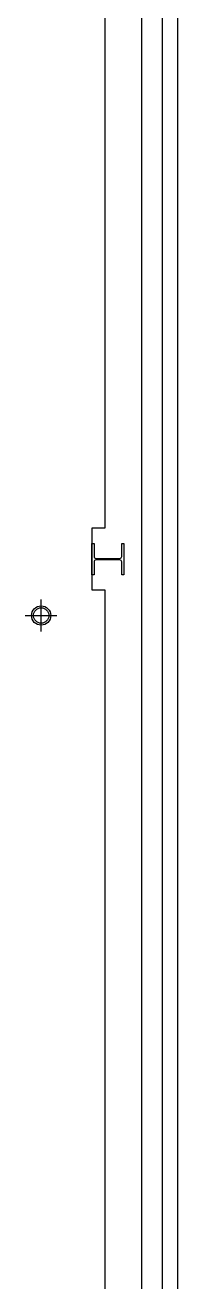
# Model space of a CAD drawing. Header units: millimetres. Extents: x 592430 to 684586, y -483905 to -416366.
# Drawn here: x 682828 to 684313, y -483905 to -471616 of the extents above; entities that cross this region are included whole.
import ezdxf

# ---------------------------------------------------------------- set-up
doc = ezdxf.new("R2010")
doc.units = ezdxf.units.MM
doc.header["$LTSCALE"] = 500
doc.layers.add('동물실', color=9, linetype='Continuous')

msp = doc.modelspace()

# ---------------------------------------------------------------- linework, layer by layer
at = {"layer": '동물실', "color": 251}
for p, q in [((684313, -483905), (684313, -427128)), ((684313, -474155), (684313, -427128)), ((683963, -483905), (683963, -470309)), ((683963, -474155), (683963, -470309)), ((684163, -483905), (684163, -470309)), ((684163, -474155), (684163, -470309)), ((682983, -477511), (682983, -477202)), ((682828, -477357), (683137, -477357))]:
    msp.add_line(p, q, dxfattribs=at)
msp.add_lwpolyline([(683603, -470609), (683603, -476508), (683478, -476508), (683478, -477108), (683603, -477108), (683603, -483905)], dxfattribs=at)
msp.add_lwpolyline([(683768, -476834, 0.414214), (683750, -476816), (683516, -476816, 0.414214), (683498, -476834), (683498, -476961), (683478, -476961), (683478, -476656), (683498, -476656), (683498, -476783, 0.414214), (683516, -476801), (683750, -476801, 0.414214), (683768, -476783), (683768, -476656), (683788, -476656), (683788, -476961), (683768, -476961)], format="xyb", close=True, dxfattribs=at)
for radius in [93.8, 75]:
    msp.add_circle((682983, -477357), radius, dxfattribs=at)

doc.saveas('drawing.dxf')
